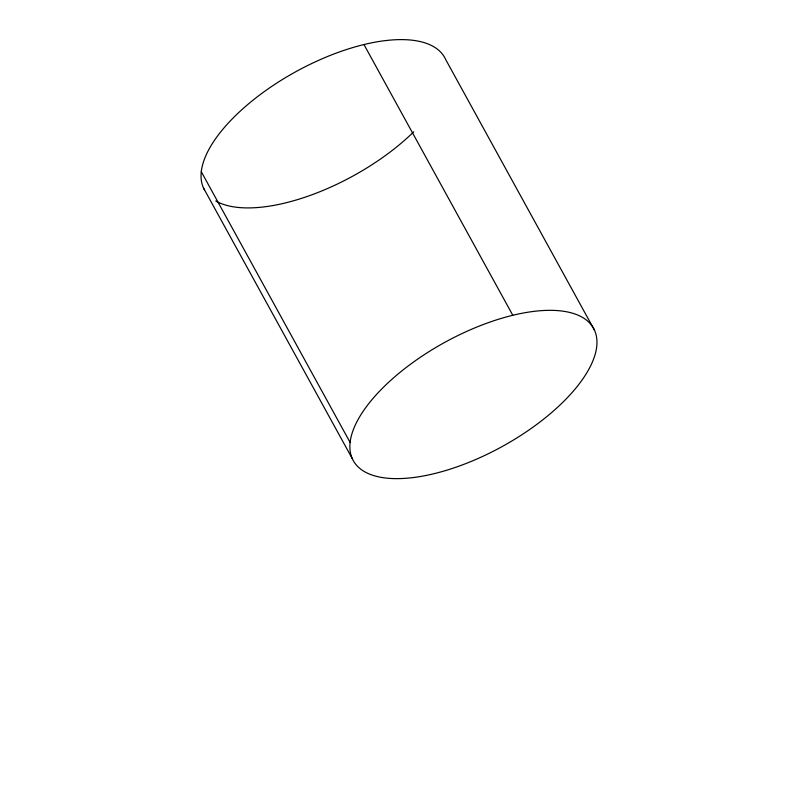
<?xml version="1.0" encoding="UTF-8"?>
<svg xmlns="http://www.w3.org/2000/svg" width="798" height="798" viewBox="0 0 798 798"><rect width="100%" height="100%" fill="white"/><g stroke="black" fill="none" stroke-linecap="round" stroke-linejoin="round"><path stroke-width="1.2" d="M594.52 330.272A137.136 59.471 -28.8 0 0 391.698 379.489A137.136 59.471 -28.8 0 0 434.032 473.693A137.136 59.471 -28.8 0 0 594.52 330.272L445.693 59.551A137.136 59.471 -28.8 0 0 297.724 70.663A137.136 59.471 -28.8 0 0 204.557 190.094M363.968 44.558L512.805 315.28M201.286 171.71L350.113 442.431M203.48 187.969L352.307 458.69M413.753 131.8A137.136 59.471 -28.8 0 1 215.779 200.986"/></g></svg>
